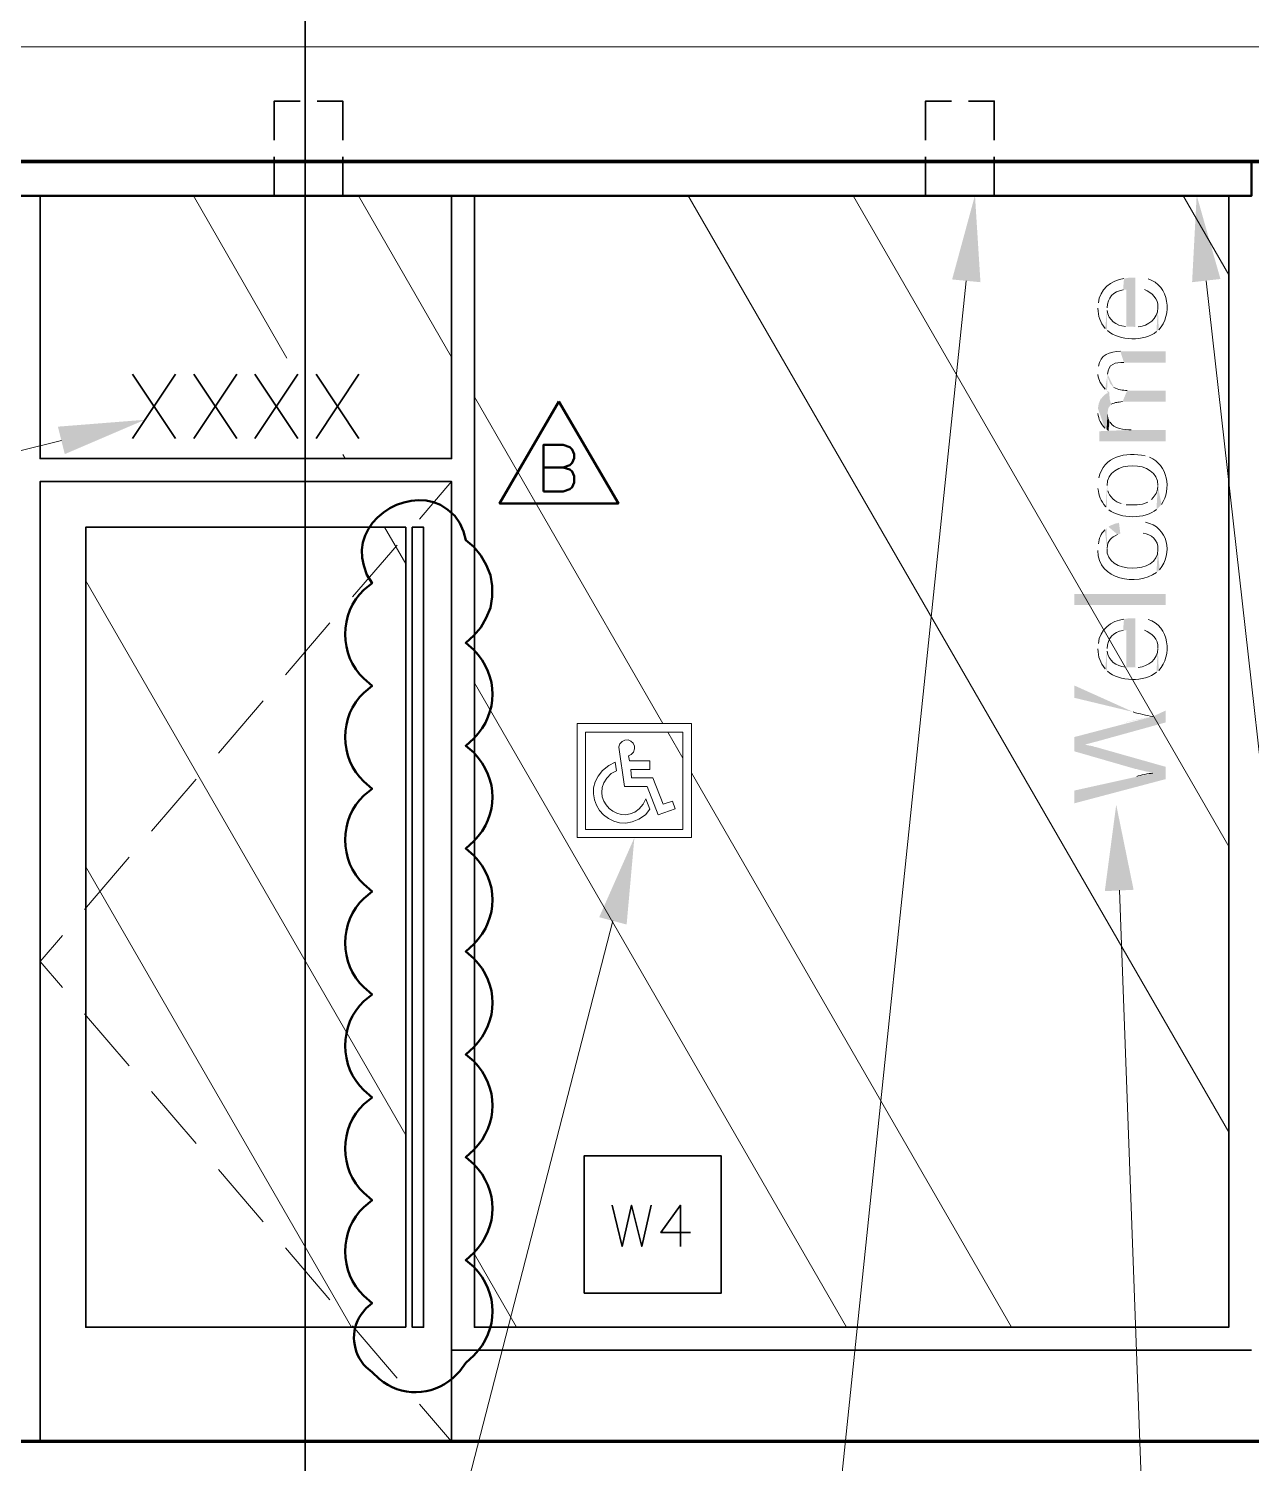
# Model space of a CAD drawing. Header units: inches. Extents: x 5 to 516, y -193 to 129.
# Drawn here: x 29.18 to 38.1, y -65.44 to -54.98 of the extents above; entities that cross this region are included whole.
import ezdxf

# ---------------------------------------------------------------- set-up
doc = ezdxf.new("R2010")
doc.units = ezdxf.units.IN
doc.header["$MEASUREMENT"] = 0
doc.layers.add('PDF4_Geometry', color=7, linetype='Continuous')
doc.layers.add('PDF4_Solid Fills', color=7, linetype='Continuous')

msp = doc.modelspace()

# ---------------------------------------------------------------- hatches: boundary and pattern name
at = {"layer": 'PDF4_Solid Fills', "transparency": 33554559}
h = msp.add_hatch(color=256, dxfattribs=at)
h.paths.add_polyline_path([(36.978754, -57.0196519), (36.978754, -57.0229853)], flags=0)
h.paths.add_polyline_path([(37.0320873, -57.1696519), (37.0454207, -57.1829853), (37.0454207, -57.0196519)], flags=0)
h.paths.add_polyline_path([(37.1620873, -56.8896519), (37.1854207, -56.8863186), (37.1854207, -57.1563186), (37.188754, -56.8029852), (37.168754, -56.8063186)], flags=0)
h.paths.add_polyline_path([(36.9820873, -56.9829853), (36.978754, -56.9996519)], flags=0)
h = msp.add_hatch(color=256, dxfattribs=at)
h.paths.add_polyline_path([(37.045418, -57.182982), (37.0487513, -57.1863154)], flags=0)
h.paths.add_polyline_path([(37.405418, -57.192982), (37.4187513, -57.182982), (37.415418, -57.0163153), (37.415418, -57.0196487)], flags=0)
h.paths.add_polyline_path([(37.2720846, -57.1596487), (37.2520846, -57.1596487), (37.2520846, -56.7996487), (37.2087513, -56.7996487), (37.1887513, -56.802982), (37.185418, -57.1563154), (37.1787513, -57.1563154)], flags=0)
h.paths.add_polyline_path([(37.045418, -57.0396487), (37.045418, -57.0196487)], flags=0)
h = msp.add_hatch(color=256, dxfattribs=at)
h.paths.add_polyline_path([(37.3154172, -56.8863172), (37.3187505, -56.8863172)], flags=0)
h.paths.add_polyline_path([(37.4154172, -57.0163172), (37.4187505, -57.1829839), (37.4220838, -57.1796506)], flags=0)
h.paths.add_polyline_path([(37.3454172, -56.8096506), (37.3254172, -56.8029839)], flags=0)
h = msp.add_hatch(color=256, dxfattribs=at)
h.paths.add_polyline_path([(36.978754, -57.4863132), (36.978754, -57.5063132)], flags=0)
h.paths.add_polyline_path([(37.0320873, -57.6129799), (37.0454207, -57.6229799), (37.048754, -57.5029799)], flags=0)
h.paths.add_polyline_path([(37.168754, -57.4196465), (37.4720874, -57.4196465), (37.4720874, -57.3363132), (37.1420873, -57.3363132)], flags=0)
h.paths.add_polyline_path([(36.9820873, -57.4463132), (36.978754, -57.4663132)], flags=0)
h = msp.add_hatch(color=256, dxfattribs=at)
h.paths.add_polyline_path([(37.045418, -57.6229777), (37.0620846, -57.6363111), (37.065418, -57.7363111), (37.075418, -57.7229777)], flags=0)
h.paths.add_polyline_path([(37.1587513, -57.7029777), (37.4720847, -57.7029777), (37.4720847, -57.6229777), (37.1920846, -57.6229777)], flags=0)
h.paths.add_polyline_path([(37.095418, -57.5996444), (37.0820846, -57.5896444), (37.0820846, -57.586311), (37.0687513, -57.5729777), (37.0620846, -57.556311), (37.055418, -57.5396444), (37.0487513, -57.5229777), (37.0487513, -57.5029777)], flags=0)
h = msp.add_hatch(color=256, dxfattribs=at)
h.paths.add_polyline_path([(36.978754, -57.7729818), (36.978754, -57.7896485)], flags=0)
h.paths.add_polyline_path([(37.028754, -57.8963151), (37.0420873, -57.9063151), (37.048754, -57.7896485), (37.048754, -57.7863151), (37.0520873, -57.7663151), (37.0554207, -57.7496485), (37.0654207, -57.7363151), (37.0620873, -57.6363151), (37.0554207, -57.6396485), (37.038754, -57.6463151), (37.0254207, -57.6563151), (37.0120873, -57.6696485), (37.0020873, -57.6829818), (36.998754, -57.6829818), (36.9920873, -57.6996485), (36.9854207, -57.7163151), (36.9820873, -57.7329818), (36.978754, -57.7529818)], flags=0)
h = msp.add_hatch(color=256, dxfattribs=at)
h.paths.add_polyline_path([(36.9887502, -57.9196493), (36.9887502, -57.9929826), (37.4720836, -57.9929826), (37.4720836, -57.9096493), (37.2220836, -57.9096493)], flags=0)
h.paths.add_polyline_path([(37.0687502, -57.8529826), (37.0620835, -57.8429826), (37.0554169, -57.9196493)], flags=0)
for points in [[(37.0420814, -57.9063165), (37.0554147, -57.9196498), (37.0620814, -57.8429832), (37.0554147, -57.8263165), (37.0520814, -57.8096498), (37.048748, -57.7896498)], [(37.4720808, -59.186312), (37.4720808, -59.106312), (36.8054141, -59.106312), (36.8054141, -59.186312)], [(36.8054141, -60.1496503), (36.8054141, -60.2529836), (37.2554142, -60.3829836), (37.2620808, -60.3829836), (37.2720808, -60.386317), (37.2854142, -60.3896503), (37.3020808, -60.3929836), (37.3254142, -60.3996503), (37.3487475, -60.4029836), (37.3787475, -60.4129836), (37.4720809, -60.456317), (37.4720809, -60.366317), (36.9654142, -60.2229836), (36.9587475, -60.2229836), (36.9420808, -60.216317), (36.9254142, -60.2129836), (36.9054141, -60.2096503), (36.8854141, -60.2029836)]]:
    msp.add_hatch(color=256, dxfattribs=at).paths.add_polyline_path(points)
h = msp.add_hatch(color=256, dxfattribs=at)
h.paths.add_polyline_path([(36.978754, -58.3163168), (36.978754, -58.3363168)], flags=0)
h.paths.add_polyline_path([(37.0354207, -58.4696501), (37.0454207, -58.4796501), (37.0454207, -58.3163168)], flags=0)
h.paths.add_polyline_path([(37.4154207, -58.3163168), (37.418754, -58.4796501), (37.4320874, -58.4663168), (37.4420874, -58.4529835)], flags=0)
h.paths.add_polyline_path([(37.3554207, -58.1096501), (37.338754, -58.1029835), (37.3220874, -58.0996501)], flags=0)
h.paths.add_polyline_path([(36.9854207, -58.2596501), (36.9820873, -58.2763168), (36.978754, -58.2963168)], flags=0)
h = msp.add_hatch(color=256, dxfattribs=at)
h.paths.add_polyline_path([(37.045418, -58.4796469), (37.0587513, -58.4929802)], flags=0)
h.paths.add_polyline_path([(37.405418, -58.4896469), (37.4187513, -58.4796469), (37.415418, -58.3163135), (37.415418, -58.3229802)], flags=0)
h.paths.add_polyline_path([(37.3687513, -58.4163136), (37.3687513, -58.4196469), (37.355418, -58.4263136), (37.3420846, -58.4363136)], flags=0)
h.paths.add_polyline_path([(37.185418, -58.4563136), (37.165418, -58.4529802), (37.1487513, -58.4463136)], flags=0)
h.paths.add_polyline_path([(37.0520846, -58.3529802), (37.045418, -58.3329802), (37.045418, -58.3163135)], flags=0)
h = msp.add_hatch(color=256, dxfattribs=at)
h.paths.add_polyline_path([(36.978754, -58.7796483), (36.978754, -58.7896483)], flags=0)
h.paths.add_polyline_path([(37.4054207, -58.9496483), (37.418754, -58.9396483), (37.4154207, -58.7796483), (37.4154207, -58.7829816)], flags=0)
h.paths.add_polyline_path([(37.0454207, -58.7763149), (37.0420873, -58.6263149), (37.028754, -58.6396483)], flags=0)
h.paths.add_polyline_path([(36.9820873, -58.7396483), (36.978754, -58.7596483)], flags=0)
h = msp.add_hatch(color=256, dxfattribs=at)
h.paths.add_polyline_path([(37.0420814, -58.6263144), (37.0454147, -58.7763144), (37.0454147, -58.7729811)], flags=0)
h.paths.add_polyline_path([(37.1220814, -58.6729811), (37.1420814, -58.6663144), (37.1320814, -58.5863144), (37.1254147, -58.5896477), (37.1054147, -58.592981), (37.0720814, -58.6063144), (37.0554147, -58.6163144)], flags=0)
h = msp.add_hatch(color=256, dxfattribs=at)
h.paths.add_polyline_path([(37.295418, -58.6596464), (37.3087513, -58.6629797)], flags=0)
h.paths.add_polyline_path([(37.415418, -58.7796464), (37.4187513, -58.9396464), (37.4287513, -58.9296464)], flags=0)
h.paths.add_polyline_path([(37.325418, -58.5829797), (37.305418, -58.5796464)], flags=0)
h = msp.add_hatch(color=256, dxfattribs=at)
h.paths.add_polyline_path([(36.978754, -59.5029827), (36.978754, -59.5063161)], flags=0)
h.paths.add_polyline_path([(37.0320873, -59.6529828), (37.0454207, -59.6663161), (37.0454207, -59.5029827)], flags=0)
h.paths.add_polyline_path([(37.1620873, -59.3729827), (37.1854207, -59.3696494), (37.1854207, -59.6396494), (37.188754, -59.2863161), (37.168754, -59.2896494)], flags=0)
h.paths.add_polyline_path([(36.9820873, -59.4663161), (36.978754, -59.4829827)], flags=0)
h = msp.add_hatch(color=256, dxfattribs=at)
h.paths.add_polyline_path([(37.045418, -59.6663128), (37.0487513, -59.6696462)], flags=0)
h.paths.add_polyline_path([(37.405418, -59.6763128), (37.4187513, -59.6663128), (37.415418, -59.4996462), (37.415418, -59.5029795)], flags=0)
h.paths.add_polyline_path([(37.2720846, -59.6429795), (37.2520846, -59.6429795), (37.2520846, -59.2829795), (37.2087513, -59.2829795), (37.1887513, -59.2863128), (37.185418, -59.6396462), (37.1787513, -59.6396462)], flags=0)
h.paths.add_polyline_path([(37.045418, -59.5229795), (37.045418, -59.5029795)], flags=0)
h = msp.add_hatch(color=256, dxfattribs=at)
h.paths.add_polyline_path([(37.3154172, -59.369648), (37.3187505, -59.369648)], flags=0)
h.paths.add_polyline_path([(37.4154172, -59.4996481), (37.4187505, -59.6663147), (37.4220838, -59.6629814)], flags=0)
h.paths.add_polyline_path([(37.3454172, -59.2929814), (37.3254172, -59.2863147)], flags=0)
h = msp.add_hatch(color=256, dxfattribs=at)
h.paths.add_polyline_path([(36.8054141, -59.772982), (36.8054141, -59.862982), (37.2354142, -59.9663153)], flags=0)
h.paths.add_polyline_path([(37.3787475, -59.9996486), (37.4720809, -60.042982), (37.4720809, -59.9563153)], flags=0)
h = msp.add_hatch(color=256, dxfattribs=at)
h.paths.add_polyline_path([(36.8054141, -60.1496503), (36.8854141, -60.2029836), (36.8887475, -60.2029836), (36.8987475, -60.1996503), (36.9154142, -60.196317), (36.9387475, -60.1896503), (36.9654142, -60.1829836), (37.4720809, -60.0429836), (37.3787475, -59.9996503)], flags=0)
h.paths.add_polyline_path([(37.3787475, -59.9996503, 0.0188306366), (37.1620808, -60.0463169)], flags=0)
h.paths.add_polyline_path([(37.1620808, -60.0463169), (37.1420808, -60.0529836)], flags=0)
h = msp.add_hatch(color=256, dxfattribs=at)
h.paths.add_polyline_path([(36.8054141, -60.5396446), (36.8054141, -60.632978), (37.4720809, -60.4563113), (37.3787475, -60.4129779)], flags=0)
h.paths.add_polyline_path([(37.2620808, -60.4363113), (37.2420808, -60.4396446)], flags=0)

# ---------------------------------------------------------------- linework, layer by layer
at = {"layer": 'PDF4_Geometry', "lineweight": 35}
for points in [[(31.1987514, -67.0196527), (31.1987514, -44.7463169), (31.2987514, -44.7396504), (31.3987514, -44.7229845)], [(30.9720803, -55.7963174), (30.9720803, -55.5129841), (31.1620804, -55.5129841)], [(31.2854213, -55.5129786), (31.472088, -55.5129786), (31.472088, -55.796312)], [(35.7220807, -55.7963174), (35.7220807, -55.5129841), (35.9120807, -55.5129841)], [(36.0354217, -55.5129786), (36.2220884, -55.5129786), (36.2220884, -55.796312)], [(30.9720803, -56.2029811), (30.9720803, -55.9196478)], [(31.4720804, -55.9196491), (31.4720804, -56.2029825), (31.2854137, -56.2029825)], [(35.7220807, -56.2029811), (35.7220807, -55.9196478)], [(36.2220808, -55.9196491), (36.2220808, -56.2029825), (36.0354141, -56.2029825)], [(29.2654152, -58.1196479), (32.2654154, -58.1196479), (32.2654154, -56.2029811)], [(31.1620896, -56.2029811), (30.9720896, -56.2029811)], [(32.4320821, -56.2029811), (32.4320821, -64.4529818), (37.9320825, -64.4529818), (37.9320825, -56.2029811)], [(35.91209, -56.2029811), (35.7220899, -56.2029811)], [(30.2520825, -57.5029826), (29.9387491, -57.9729826)], [(29.9387551, -57.5029826), (30.2520884, -57.9729826)], [(30.3854104, -57.5029826), (30.6987437, -57.9729826)], [(30.6987513, -57.5029826), (30.385418, -57.9729826)], [(30.8320792, -57.5029826), (31.1454126, -57.9729826)], [(31.1454202, -57.5029826), (30.8320868, -57.9729826)], [(31.2787481, -57.5029826), (31.5887481, -57.9729826)], [(31.5887525, -57.5029826), (31.2787525, -57.9729826)], [(29.2654152, -63.1196483), (29.2654152, -58.2863146), (29.2654152, -65.2863152)], [(32.2654154, -65.2863152), (32.2654154, -58.2863146), (29.2654152, -58.2863146)], [(33.4354188, -63.5629806), (33.5087521, -63.8629807), (33.5787521, -63.5629806), (33.6520854, -63.8629807), (33.7220854, -63.5629806)], [(33.9354188, -63.8629807), (33.9354188, -63.5629806), (33.7920855, -63.7629806), (34.0087521, -63.7629806)], [(32.2654154, -64.6196485), (38.0987492, -64.6196485)]]:
    msp.add_lwpolyline(points, dxfattribs=at)
at = {"layer": 'PDF4_Geometry', "lineweight": 15}
for points in [[(75.4320855, -55.1163179), (29.0987485, -55.1163179)], [(36.0187523, -56.8229831), (34.9987522, -66.6096507), (34.3320854, -66.6096507)], [(37.7687524, -56.8229831), (38.8687525, -66.6096507), (39.5354192, -66.6096507)], [(29.4220856, -57.9863132), (22.4554183, -59.7129801), (21.3587517, -59.7129801)], [(32.2654154, -58.2863146), (32.0320821, -58.559648)], [(31.8687547, -58.7496461), (31.542088, -59.1263128)], [(31.3787508, -59.3163169), (31.0554175, -59.6963169)], [(30.8920836, -59.8863175), (30.5654169, -60.2663175)], [(33.4120811, -60.3563129), (33.4587477, -60.3329796), (33.4687478, -60.3963129), (33.4287477, -60.4163129)], [(30.4020798, -60.4563113), (30.0787464, -60.8363113)], [(33.6620811, -60.6396463), (33.6820811, -60.5996462), (33.7120811, -60.6763129), (33.6787478, -60.7163129)], [(29.9154125, -61.0263119), (29.5887458, -61.4063119)], [(37.1354177, -61.2663157), (37.3320844, -66.6096494), (36.6654177, -66.6096494)], [(33.4420784, -61.4896501), (31.7754116, -67.9529837), (28.0320781, -67.9529837)], [(29.4287453, -61.5963125), (29.2654119, -61.7863125), (29.4287453, -61.9763125)], [(29.5887523, -62.166313), (29.915419, -62.5463131)], [(30.0787562, -62.7329838), (30.4020895, -63.1129839)], [(30.5654234, -63.3029844), (30.8920901, -63.6829844)], [(31.0554137, -63.8729782), (31.378747, -64.2529782)], [(31.5420809, -64.4429788), (31.8687476, -64.8229788)], [(32.0320848, -65.0129794), (32.2654181, -65.2863127)]]:
    msp.add_lwpolyline(points, dxfattribs=at)
at = {"layer": 'PDF4_Geometry', "lineweight": 50}
for points in [[(29.0987485, -55.9529811), (29.0987485, -56.2029811), (38.0987492, -56.2029811), (38.0987492, -55.9529811), (75.4320855, -55.9529811), (29.0987485, -55.9529811), (29.0987485, -55.1196477)], [(32.9354187, -58.359645), (32.9354187, -58.019645), (33.0787521, -58.019645), (33.1287521, -58.0363116), (33.1454187, -58.0529783), (33.1587521, -58.0863116), (33.1587521, -58.1163116), (33.1454187, -58.149645), (33.1287521, -58.1663116), (33.0787521, -58.1829783), (32.9354187, -58.1829783)], [(33.0787564, -58.1829821), (33.1287564, -58.1996488), (33.1454231, -58.2129821), (33.1587564, -58.2463154), (33.1587564, -58.2929821), (33.1454231, -58.3263154), (33.1287564, -58.3429821), (33.0787564, -58.3596488), (32.9354231, -58.3596488)], [(32.4287547, -59.5129845), (32.3687547, -59.4629844), (32.4287547, -59.4096511), (32.4787547, -59.349651), (32.5187547, -59.2796509), (32.5487547, -59.2063175), (32.5620881, -59.1263178), (32.5620881, -59.0463177), (32.5487547, -58.9696512), (32.5187547, -58.8929842), (32.4787547, -58.8263177), (32.4287547, -58.7629844), (32.3687547, -58.7129843), (32.352088, -58.649651), (32.3254214, -58.5896509), (32.2887547, -58.5363176), (32.2387547, -58.4929844), (32.1854214, -58.4563175)], [(31.6254213, -58.8996511), (31.6487547, -58.9663176), (31.6854213, -59.0263176), (31.6254213, -59.0763177)], [(31.6254213, -59.7229844), (31.6854213, -59.7763177), (31.6254213, -59.8263178)], [(32.4287547, -60.2629845), (32.3687547, -60.2129844), (32.4287547, -60.1596512)], [(31.6254213, -60.4729845), (31.6854213, -60.5263177), (31.6254213, -60.5763179)], [(32.4287547, -61.0129846), (32.3687547, -60.9629845), (32.4287547, -60.9096512)], [(31.6254213, -61.2229845), (31.6854213, -61.2763178), (31.6254213, -61.3263179)], [(32.4287547, -61.7629847), (32.3687547, -61.7129846), (32.4287547, -61.6596513)], [(31.6254213, -61.9729846), (31.6854213, -62.0263179), (31.6254213, -62.076318)], [(32.4287547, -62.5129847), (32.3687547, -62.4629846), (32.4287547, -62.4096513)], [(31.6254213, -62.7229846), (31.6854213, -62.7763179), (31.6254213, -62.826318)], [(32.4287547, -63.2629847), (32.3687547, -63.2129847), (32.4287547, -63.1596514)], [(31.6254213, -63.4729847), (31.6854213, -63.526318), (31.6254213, -63.5763181)], [(32.4287547, -64.0129847), (32.3687547, -63.9629847), (32.4287547, -63.9096514)], [(31.6254213, -64.2229848), (31.6854213, -64.2763181), (31.642088, -64.3129848), (31.6054213, -64.3596514)]]:
    msp.add_lwpolyline(points, dxfattribs=at)
at = {"layer": 'PDF4_Geometry', "lineweight": 70}
msp.add_lwpolyline([(29.0987485, -55.9529811), (75.4320855, -55.9529811)], close=True, dxfattribs=at)
at = {"layer": 'PDF4_Geometry', "lineweight": 35}
for points in [[(29.2654152, -56.2029811), (29.2654152, -58.1196479)], [(31.932082, -64.4529818), (31.932082, -58.619648), (29.5987485, -58.619648), (29.5987485, -64.4529818)], [(31.9787536, -58.619648), (31.9787536, -64.4529818), (32.0620869, -64.4529818), (32.0620869, -58.619648)], [(33.2320903, -64.2029818), (33.2320903, -63.2029817), (34.2320904, -63.2029817), (34.2320904, -64.2029818)]]:
    msp.add_lwpolyline(points, close=True, dxfattribs=at)
at = {"layer": 'PDF4_Geometry', "color": 253, "lineweight": 15, "true_color": 0xb3b3b3}
for points in [[(31.0654234, -57.3863173), (30.3820901, -56.1996505)], [(32.2654154, -57.3796509), (31.5854154, -56.1996508)], [(37.9320825, -63.0296486), (33.9887487, -56.199648)], [(37.9320825, -60.9463151), (35.1920823, -56.199648)], [(37.9320825, -56.7796481), (37.5987492, -56.1996481)], [(33.8054139, -60.0496476), (32.4320805, -57.6696474)], [(31.4887498, -58.1196479), (31.4720831, -58.0896479)], [(31.932082, -58.8863174), (31.7754154, -58.6196507)], [(31.932082, -63.0529844), (29.5987485, -59.0096508)], [(35.1454205, -64.4529818), (32.432087, -59.7529815)], [(33.9520882, -60.3029842), (33.8420882, -60.1129842)], [(36.3487491, -64.4529818), (34.0154155, -60.4096482)], [(31.5354213, -64.4529818), (29.5987544, -61.096315)], [(32.7387499, -64.4529818), (32.4320832, -63.9196484)]]:
    msp.add_lwpolyline(points, dxfattribs=at)
at = {"layer": 'PDF4_Geometry', "lineweight": 50}
msp.add_lwpolyline([(33.0487542, -57.7029812), (33.4820876, -58.4463146), (32.6154209, -58.4463146)], close=True, dxfattribs=at)
at = {"layer": 'PDF4_Geometry', "lineweight": 15}
for points in [[(33.1820821, -60.0496476), (33.1820821, -60.882981), (34.0154155, -60.882981), (34.0154155, -60.0496476)], [(33.9520882, -60.8229818), (33.9520882, -60.1129817), (33.2420881, -60.1129817), (33.2420881, -60.8229818)], [(33.8087505, -60.6396473), (33.7320838, -60.446314), (33.5787505, -60.446314), (33.5720838, -60.386314), (33.7120838, -60.386314), (33.7120838, -60.3229806), (33.5620838, -60.3229806), (33.5554171, -60.286314), (33.5754171, -60.276314), (33.5920838, -60.2596473), (33.5987505, -60.236314), (33.5987505, -60.216314), (33.5887505, -60.1929806), (33.5720838, -60.1796473), (33.5520838, -60.1696473), (33.5287505, -60.1729806), (33.5087505, -60.1829806), (33.4920838, -60.1996473), (33.4854171, -60.2196473), (33.4854171, -60.2229806), (33.5254171, -60.5096473), (33.6920838, -60.5096473), (33.7720838, -60.716314), (33.8954172, -60.6729807), (33.8754172, -60.616314)]]:
    msp.add_lwpolyline(points, close=True, dxfattribs=at)
at = {"layer": 'PDF4_Geometry', "lineweight": 50}
msp.add_lwpolyline([(31.642088, -64.7429848), (31.6854213, -64.7796515), (31.7387547, -64.8296515, 0.3727838393), (32.2754214, -64.8229848), (32.3254214, -64.7729848), (32.3687547, -64.7129848), (32.4287547, -64.6596515)], format="xyb", dxfattribs=at)
at = {"layer": 'PDF4_Geometry', "lineweight": 80}
msp.add_lwpolyline([(75.7254205, -65.2863152), (22.4320813, -65.2863152)], dxfattribs=at)
at = {"layer": 'PDF4_Geometry', "lineweight": 15}
for points in [[(37.168754, -56.8063186), (37.0773096, -56.8158741), (36.989754, -56.8879297), (36.9820873, -56.9829853)], [(37.0454207, -57.0196519), (37.0489207, -56.9457075), (37.0883096, -56.8995964), (37.1620873, -56.8896519)], [(37.3187505, -56.8863172), (37.3721394, -56.9111506), (37.4214172, -56.9511506), (37.4154172, -57.0163172)], [(37.4220838, -57.1796506), (37.5243616, -57.0749839), (37.4993616, -56.8532617), (37.3454172, -56.8096506)], [(36.978754, -57.0229853), (36.980754, -57.0830408), (36.993254, -57.123263), (37.0320873, -57.1696519)], [(37.1787513, -57.1563154), (37.1085291, -57.149482), (37.0575846, -57.1108153), (37.045418, -57.0396487)], [(37.415418, -57.0196487), (37.4143624, -57.100482), (37.3488069, -57.150982), (37.2720846, -57.1596487)], [(37.0487513, -57.1863154), (37.1336957, -57.2623154), (37.3182513, -57.2665376), (37.405418, -57.192982)], [(37.1420873, -57.3363132), (37.0673651, -57.3370354), (36.9934207, -57.3622576), (36.9820873, -57.4463132)], [(37.048754, -57.5029799), (37.0521984, -57.4318132), (37.1054207, -57.4135354), (37.168754, -57.4196465)], [(36.978754, -57.5063132), (36.9835318, -57.5489243), (37.0025873, -57.5827021), (37.0320873, -57.6129799)], [(37.1920846, -57.6229777), (37.1592513, -57.6204222), (37.1239735, -57.6175888), (37.095418, -57.5996444)], [(37.075418, -57.7229777), (37.111418, -57.7068666), (37.1192513, -57.7093111), (37.1587513, -57.7029777)], [(36.978754, -57.7896485), (36.9831429, -57.8304262), (36.9991984, -57.8678151), (37.028754, -57.8963151)], [(37.2220836, -57.9096493), (37.1753613, -57.9105937), (37.090528, -57.9027604), (37.0687502, -57.8529826)], [(37.3220874, -58.0996501), (37.1849762, -58.0678168), (37.0178096, -58.1016501), (36.9854207, -58.2596501)], [(37.0454207, -58.3163168), (37.0405873, -58.1232612), (37.4231429, -58.1225946), (37.4154207, -58.3163168)], [(37.4420874, -58.4529835), (37.5185874, -58.3423168), (37.4861985, -58.1638168), (37.3554207, -58.1096501)], [(36.978754, -58.3363168), (36.9874207, -58.3942613), (36.995754, -58.424539), (37.0354207, -58.4696501)], [(37.1487513, -58.4463136), (37.1071957, -58.4409802), (37.0589735, -58.3933691), (37.0520846, -58.3529802)], [(37.415418, -58.3229802), (37.4087513, -58.3723691), (37.4036402, -58.3801469), (37.3687513, -58.4163136)], [(37.3420846, -58.4363136), (37.2870291, -58.4649802), (37.2442513, -58.4542024), (37.185418, -58.4563136)], [(37.0587513, -58.4929802), (37.139418, -58.557758), (37.3267513, -58.561758), (37.405418, -58.4896469)], [(37.028754, -58.6396483), (37.0009207, -58.6657594), (36.9861984, -58.7022038), (36.9820873, -58.7396483)], [(37.0454147, -58.7729811), (37.0480814, -58.7172588), (37.0740814, -58.6943144), (37.1220814, -58.6729811)], [(37.3087513, -58.6629797), (37.3666402, -58.6669797), (37.4215847, -58.7192575), (37.415418, -58.7796464)], [(37.4287513, -58.9296464), (37.5270291, -58.812313), (37.4911402, -58.6169241), (37.325418, -58.5829797)], [(37.4154207, -58.7829816), (37.4260318, -58.9666483), (37.0300873, -58.9629261), (37.0454207, -58.7763149)], [(36.978754, -58.7896483), (36.9746429, -59.004815), (37.2634207, -59.0522039), (37.4054207, -58.9496483)], [(37.168754, -59.2896494), (37.0773096, -59.2991494), (36.989754, -59.3712605), (36.9820873, -59.4663161)], [(37.4220838, -59.6629814), (37.5243616, -59.5583147), (37.4993061, -59.3365925), (37.3454172, -59.2929814)], [(37.0454207, -59.5029827), (37.0489207, -59.4290383), (37.0883096, -59.3829272), (37.1620873, -59.3729827)], [(37.3187505, -59.369648), (37.3721394, -59.3944814), (37.4214727, -59.4344814), (37.4154172, -59.4996481)], [(36.978754, -59.5063161), (36.980754, -59.5663716), (36.993254, -59.6065939), (37.0320873, -59.6529828)], [(37.415418, -59.5029795), (37.4143624, -59.5838128), (37.3488069, -59.6343128), (37.2720846, -59.6429795)], [(37.1787513, -59.6396462), (37.1085291, -59.6328128), (37.0575846, -59.5941462), (37.045418, -59.5229795)], [(37.0487513, -59.6696462), (37.1336957, -59.7456462), (37.3182513, -59.7498684), (37.405418, -59.6763128)], [(37.2354142, -59.9663153), (37.2830808, -59.9817042), (37.329692, -59.9899264), (37.3787475, -59.9996486)], [(33.4120811, -60.3563129), (33.1344144, -60.5413685), (33.4231366, -60.9251463), (33.6787478, -60.7163129)], [(33.4287477, -60.4163129), (33.2298033, -60.5878685), (33.5133033, -60.8451463), (33.6620811, -60.6396463)], [(37.3787475, -60.4129779), (37.3534697, -60.4150891), (37.2839142, -60.4265891), (37.2620808, -60.4363113)]]:
    msp.add_open_spline(points, degree=3, dxfattribs=at)
at = {"layer": 'PDF4_Geometry', "lineweight": 50}
for points in [[(32.1854214, -58.4563175), (31.9147547, -58.3259286), (31.5309769, -58.5872621), (31.6254213, -58.8996511)], [(31.6254213, -59.0763177), (31.4461435, -59.2412067), (31.445199, -59.5583179), (31.6254213, -59.7229844)], [(32.4287547, -60.1596512), (32.6109214, -59.9667622), (32.6085325, -59.7072068), (32.4287547, -59.5129845)], [(31.6254213, -59.8263178), (31.4461435, -59.9912068), (31.445199, -60.3083179), (31.6254213, -60.4729845)], [(32.4287547, -60.9096512), (32.6109214, -60.7167623), (32.6085325, -60.4572069), (32.4287547, -60.2629845)], [(31.6254213, -60.5763179), (31.4461435, -60.7412069), (31.445199, -61.058318), (31.6254213, -61.2229845)], [(32.4287547, -61.6596513), (32.6109214, -61.4667624), (32.6085325, -61.2072067), (32.4287547, -61.0129846)], [(31.6254213, -61.3263179), (31.4461435, -61.4912067), (31.445199, -61.8083179), (31.6254213, -61.9729846)], [(32.4287547, -62.4096513), (32.6101436, -62.2205403), (32.6087547, -61.951929), (32.4287547, -61.7629847)], [(31.6254213, -62.076318), (31.4461435, -62.2412068), (31.445199, -62.558318), (31.6254213, -62.7229846)], [(32.4287547, -63.1596514), (32.6101436, -62.9705402), (32.6087547, -62.701929), (32.4287547, -62.5129847)], [(31.6254213, -62.826318), (31.4461435, -62.9912068), (31.445199, -63.308318), (31.6254213, -63.4729847)], [(32.4287547, -63.9096514), (32.6101436, -63.7205403), (32.6087547, -63.4519292), (32.4287547, -63.2629847)], [(31.6254213, -63.5763181), (31.4461435, -63.7412069), (31.445199, -64.0583181), (31.6254213, -64.2229848)], [(32.4287547, -64.6596515), (32.6101436, -64.4705403), (32.6087547, -64.2019292), (32.4287547, -64.0129847)], [(31.6054213, -64.3596514), (31.5232546, -64.4742626), (31.5421991, -64.6448181), (31.642088, -64.7429848)]]:
    msp.add_open_spline(points, degree=3, dxfattribs=at)
at = {"layer": 'PDF4_Solid Fills', "lineweight": 15, "transparency": 33554559}
for points in [[(35.915413, -56.8129801), (36.0820797, -56.1996467), (36.1220797, -56.8329801)], [(37.6654199, -56.8329793), (37.6987532, -56.1996459), (37.8720866, -56.8096459)]]:
    msp.add_solid(points, dxfattribs=at)
at = {"layer": 'PDF4_Solid Fills', "lineweight": 35, "transparency": 33554559}
for points in [[(29.3954201, -57.8863173), (30.0287534, -57.8363173), (29.4454201, -58.0863173)], [(37.0287486, -61.2729821), (37.1120819, -60.642982), (37.2387486, -61.2629821)], [(33.3420892, -61.4629845), (33.5987559, -60.8829845), (33.5420892, -61.5163179)]]:
    msp.add_solid(points, dxfattribs=at)

doc.saveas('drawing.dxf')
